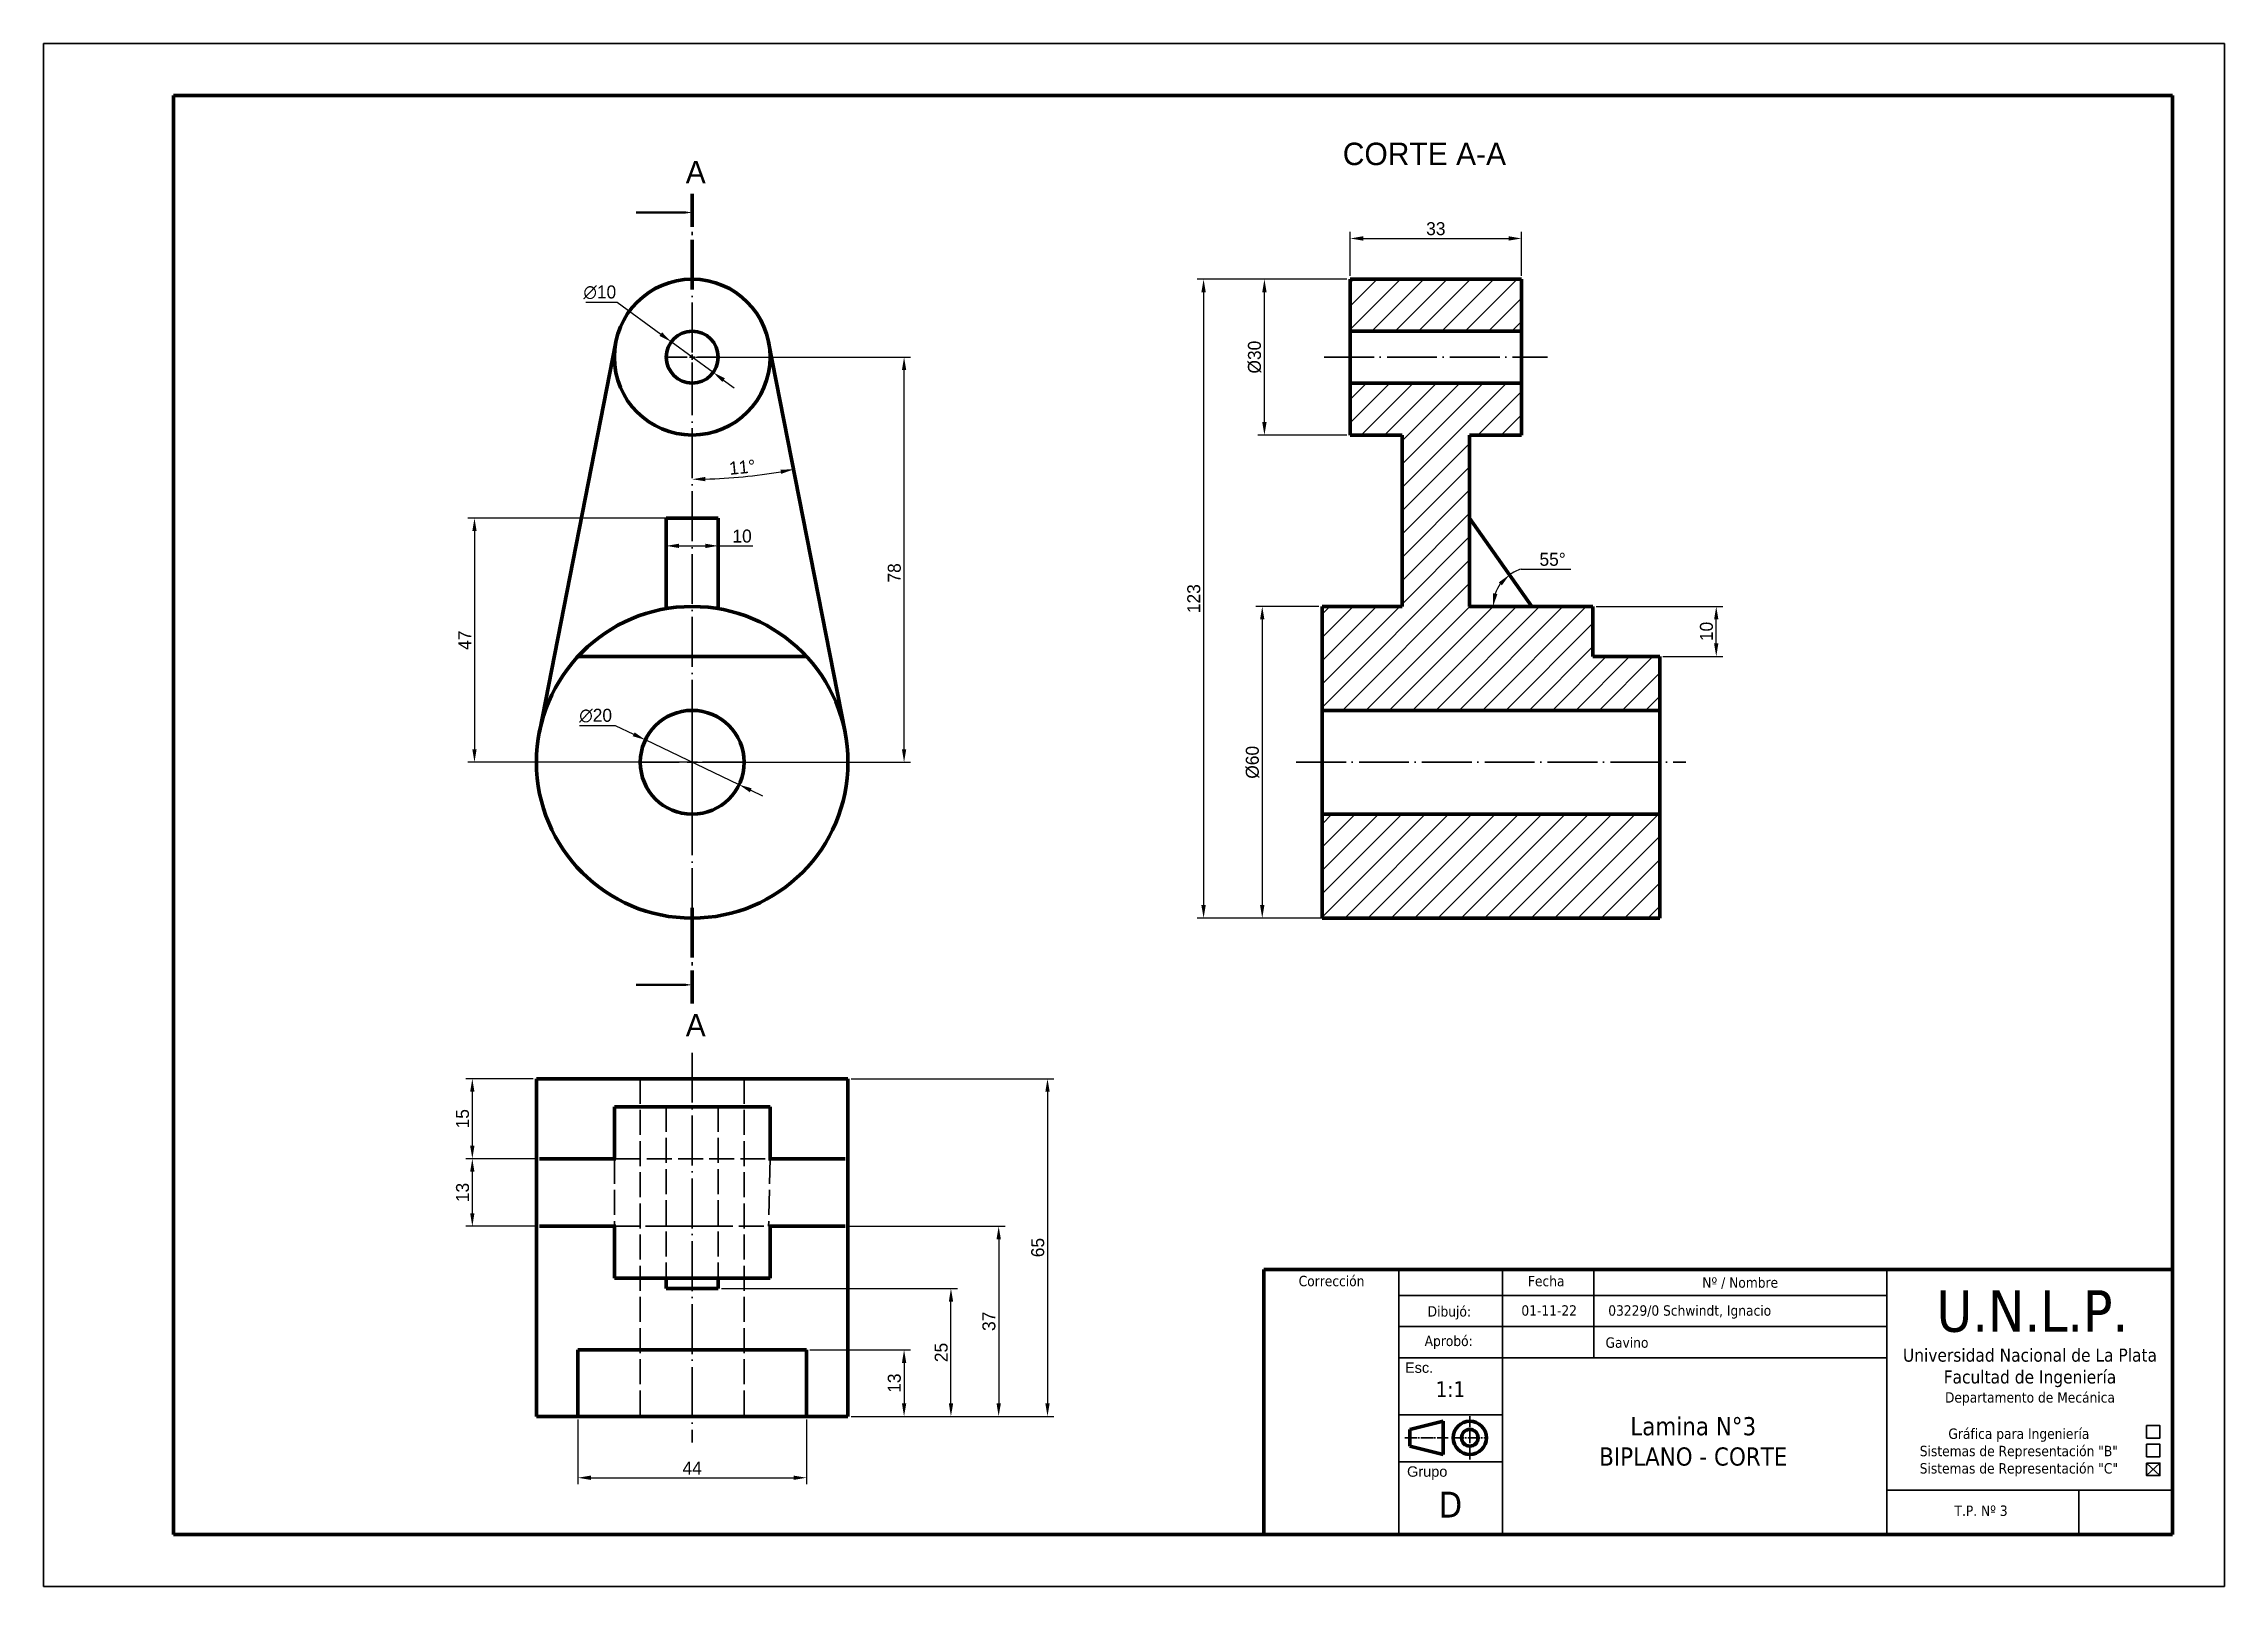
# Model space of a CAD drawing. Header units: millimetres. Extents: x 1077 to 1497, y 843 to 1140.
import ezdxf

# ---------------------------------------------------------------- set-up
doc = ezdxf.new("R2010")
doc.units = ezdxf.units.MM
doc.header["$LTSCALE"] = 0.4
for name, pattern in [('ACAD_ISO02W100', [15, 12, -3]), ('ACAD_ISO04W100', [30, 24, -3, 0, -3]), ('CENTER2', [28.575, 19.05, -3.175, 3.175, -3.175])]:
    doc.linetypes.add(name, pattern=pattern)
for name, color, linetype, lineweight in [('Contornos Ocultos', 1, 'ACAD_ISO02W100', 35), ('Contornos Visibles', 7, 'Continuous', 70), ('Cotas', 3, 'Continuous', 35), ('Ejes', 4, 'ACAD_ISO04W100', 35), ('Ind Corte', 1, 'ACAD_ISO04W100', 70), ('Rayado', 2, 'Continuous', 35), ('Rotulo LINEAS Borde', 5, 'Continuous', 70), ('Rotulo LINEAS internas', 1, 'Continuous', 35), ('TEXTO', 4, 'Continuous', 35)]:
    doc.layers.add(name, color=color, linetype=linetype, lineweight=lineweight)
doc.dimstyles.new('ISO-25', dxfattribs={"dimtxt": 2.5, "dimasz": 2.5, "dimexe": 1.25, "dimexo": 0.625, "dimtad": 1, "dimtoh": 1, "dimdec": 0, "dimtxsty": 'Standard', "dimcen": 2.5, "dimadec": 0, "dimazin": 0, "dimtfac": 1, "dimtdec": 0, "dimtmove": 0, "dimatfit": 3, "dimfxl": 1, "dimarcsym": 0})

# ---------------------------------------------------------------- blocks, each defined once
blk = doc.blocks.new('*U1')
at = {"layer": 'Ejes', "color": 0, "linetype": 'CENTER2', "transparency": 16777216}
for p, q in [((0, 2), (0, 10.12)), ((-10.12, 0), (-2, 0)), ((2, 0), (10.12, 0)), ((0, -10.12), (0, -2))]:
    blk.add_line(p, q, dxfattribs=at)
at = {"layer": 'Ejes', "color": 0, "linetype": 'Continuous', "transparency": 16777216}
for p, q in [((-1, 0), (1, 0)), ((0, -1), (0, 1))]:
    blk.add_line(p, q, dxfattribs=at)
blk = doc.blocks.new('*U2')
at = {"layer": 'Ejes', "color": 0, "linetype": 'CENTER2', "transparency": 16777216}
for p, q in [((0, 1), (0, 5.12)), ((-5.12, 0), (-1, 0)), ((1, 0), (5.12, 0)), ((0, -5.12), (0, -1))]:
    blk.add_line(p, q, dxfattribs=at)
at = {"layer": 'Ejes', "color": 0, "linetype": 'Continuous', "transparency": 16777216}
for p, q in [((-0.5, 0), (0.5, 0)), ((0, -0.5), (0, 0.5))]:
    blk.add_line(p, q, dxfattribs=at)
blk = doc.blocks.new('*D3')
at = {"layer": 'Cotas', "color": 0, "lineweight": -2, "transparency": 16777216}
for p, q in [((1202.21, 1079.88), (1243.63, 1079.88)), ((1242.38, 1004.38), (1242.38, 1077.38)), ((1202.21, 1001.88), (1243.63, 1001.88))]:
    blk.add_line(p, q, dxfattribs=at)
at = {"layer": 'Cotas', "color": 0, "transparency": 16777216}
for points in [[(1241.97, 1077.38), (1242.8, 1077.38), (1242.38, 1079.88)], [(1241.97, 1004.38), (1242.8, 1004.38), (1242.38, 1001.88)]]:
    blk.add_solid(points, dxfattribs=at)
at = {"layer": 'Cotas', "color": 0, "transparency": 16777216, "insert": (1240.51, 1038.34), "char_height": 2.5, "attachment_point": 5, "rotation": 90}
blk.add_mtext('78', dxfattribs=at)
blk = doc.blocks.new('*D6')
at = {"layer": 'Cotas', "color": 0, "lineweight": -2, "transparency": 16777216}
for p, q in [((1181.07, 1090.47), (1187.11, 1090.47)), ((1187.11, 1090.47), (1195.53, 1084.31)), ((1205.62, 1076.93), (1197.55, 1082.84)), ((1207.63, 1075.46), (1209.65, 1073.98))]:
    blk.add_line(p, q, dxfattribs=at)
at = {"layer": 'Cotas', "color": 0, "transparency": 16777216}
for points in [[(1195.77, 1084.65), (1195.28, 1083.98), (1197.55, 1082.84)], [(1207.88, 1075.79), (1207.39, 1075.12), (1205.62, 1076.93)]]:
    blk.add_solid(points, dxfattribs=at)
at = {"layer": 'Cotas', "color": 0, "transparency": 16777216, "insert": (1183.78, 1092.35), "char_height": 2.5, "attachment_point": 5}
blk.add_mtext('∅10', dxfattribs=at)
blk = doc.blocks.new('*D11')
at = {"layer": 'Cotas', "color": 0, "lineweight": -2, "transparency": 16777216}
for p, q in [((1375.67, 1031.88), (1400.05, 1031.88)), ((1398.8, 1024.76), (1398.8, 1029.38)), ((1388.53, 1022.26), (1400.05, 1022.26))]:
    blk.add_line(p, q, dxfattribs=at)
at = {"layer": 'Cotas', "color": 0, "transparency": 16777216}
for points in [[(1398.38, 1029.38), (1399.21, 1029.38), (1398.8, 1031.88)], [(1398.38, 1024.76), (1399.21, 1024.76), (1398.8, 1022.26)]]:
    blk.add_solid(points, dxfattribs=at)
at = {"layer": 'Cotas', "color": 0, "transparency": 16777216, "insert": (1396.92, 1027.07), "char_height": 2.5, "attachment_point": 5, "rotation": 90}
blk.add_mtext('10', dxfattribs=at)
blk = doc.blocks.new('*D16')
at = {"layer": 'Cotas', "color": 0, "lineweight": -2, "transparency": 16777216}
for p, q in [((1327.67, 1094.88), (1298.81, 1094.88)), ((1300.06, 1092.38), (1300.06, 974.38)), ((1327.67, 971.88), (1298.81, 971.88))]:
    blk.add_line(p, q, dxfattribs=at)
at = {"layer": 'Cotas', "color": 0, "transparency": 16777216}
for points in [[(1299.64, 1092.38), (1300.48, 1092.38), (1300.06, 1094.88)], [(1299.64, 974.38), (1300.48, 974.38), (1300.06, 971.88)]]:
    blk.add_solid(points, dxfattribs=at)
at = {"layer": 'Cotas', "color": 0, "transparency": 16777216, "insert": (1298.18, 1033.38), "char_height": 2.5, "attachment_point": 5, "rotation": 90}
blk.add_mtext('123', dxfattribs=at)
blk = doc.blocks.new('*D18')
at = {"layer": 'Cotas', "color": 0, "lineweight": -2, "transparency": 16777216}
for p, q in [((1328.3, 1095.51), (1328.3, 1103.98)), ((1330.8, 1102.73), (1358.79, 1102.73)), ((1361.29, 1095.51), (1361.29, 1103.98))]:
    blk.add_line(p, q, dxfattribs=at)
at = {"layer": 'Cotas', "color": 0, "transparency": 16777216}
for points in [[(1330.8, 1103.15), (1330.8, 1102.31), (1328.3, 1102.73)], [(1358.79, 1103.15), (1358.79, 1102.31), (1361.29, 1102.73)]]:
    blk.add_solid(points, dxfattribs=at)
at = {"layer": 'Cotas', "color": 0, "transparency": 16777216, "insert": (1344.79, 1104.6), "char_height": 2.5, "attachment_point": 5}
blk.add_mtext('33', dxfattribs=at)
blk = doc.blocks.new('*D24')
at = {"layer": 'Cotas', "color": 0, "lineweight": -2, "transparency": 16777216}
for p, q in [((1224.22, 888.76), (1243.63, 888.76)), ((1242.38, 886.26), (1242.38, 878.46)), ((1232.21, 875.96), (1243.63, 875.96))]:
    blk.add_line(p, q, dxfattribs=at)
at = {"layer": 'Cotas', "color": 0, "transparency": 16777216}
for points in [[(1241.97, 886.26), (1242.8, 886.26), (1242.38, 888.76)], [(1241.97, 878.46), (1242.8, 878.46), (1242.38, 875.96)]]:
    blk.add_solid(points, dxfattribs=at)
at = {"layer": 'Cotas', "color": 0, "transparency": 16777216, "insert": (1240.51, 882.36), "char_height": 2.5, "attachment_point": 5, "rotation": 90}
blk.add_mtext('13', dxfattribs=at)
blk = doc.blocks.new('*D25')
at = {"layer": 'Cotas', "color": 0, "lineweight": -2, "transparency": 16777216}
for p, q in [((1232.21, 940.96), (1271.25, 940.96)), ((1270, 938.46), (1270, 878.46)), ((1232.21, 875.96), (1271.25, 875.96))]:
    blk.add_line(p, q, dxfattribs=at)
at = {"layer": 'Cotas', "color": 0, "transparency": 16777216}
for points in [[(1269.59, 938.46), (1270.42, 938.46), (1270, 940.96)], [(1269.59, 878.46), (1270.42, 878.46), (1270, 875.96)]]:
    blk.add_solid(points, dxfattribs=at)
at = {"layer": 'Cotas', "color": 0, "transparency": 16777216, "insert": (1268.13, 908.46), "char_height": 2.5, "attachment_point": 5, "rotation": 90}
blk.add_mtext('65', dxfattribs=at)
blk = doc.blocks.new('*D27')
at = {"layer": 'Cotas', "color": 0, "lineweight": -2, "transparency": 16777216}
for p, q in [((1196.56, 1048.26), (1196.56, 1042.3)), ((1206.6, 1048.26), (1206.6, 1042.3)), ((1199.06, 1043.55), (1204.1, 1043.55)), ((1206.6, 1043.55), (1213.26, 1043.55))]:
    blk.add_line(p, q, dxfattribs=at)
at = {"layer": 'Cotas', "color": 0, "transparency": 16777216}
for points in [[(1199.06, 1043.96), (1199.06, 1043.13), (1196.56, 1043.55)], [(1204.1, 1043.96), (1204.1, 1043.13), (1206.6, 1043.55)]]:
    blk.add_solid(points, dxfattribs=at)
at = {"layer": 'Cotas', "color": 0, "transparency": 16777216, "insert": (1211.18, 1045.42), "char_height": 2.5, "attachment_point": 5}
blk.add_mtext('10', dxfattribs=at)
blk = doc.blocks.new('*D28')
at = {"layer": 'Cotas', "color": 0, "lineweight": -2, "transparency": 16777216}
blk.add_arc((1201.58, 1157.88), 101.51, 271.4111, 279.6764, dxfattribs=at)
at = {"layer": 'Cotas', "color": 0, "transparency": 16777216}
for points in [[(1204.09, 1055.99), (1204.08, 1056.82), (1201.58, 1056.37)], [(1218.57, 1058.23), (1218.72, 1057.41), (1221.1, 1058.27)]]:
    blk.add_solid(points, dxfattribs=at)
at = {"layer": 'Cotas', "color": 0, "transparency": 16777216, "insert": (1211.21, 1058.71), "char_height": 2.5, "attachment_point": 5, "rotation": 5.5437}
blk.add_mtext('11°', dxfattribs=at)
blk = doc.blocks.new('*D30')
at = {"layer": 'Cotas', "color": 0, "lineweight": -2, "transparency": 16777216}
for p, q in [((1179.86, 1008.98), (1186.73, 1008.98)), ((1186.73, 1008.98), (1190.3, 1007.27)), ((1210.6, 997.57), (1192.56, 1006.19)), ((1212.86, 996.5), (1215.12, 995.42))]:
    blk.add_line(p, q, dxfattribs=at)
at = {"layer": 'Cotas', "color": 0, "transparency": 16777216}
for points in [[(1190.48, 1007.65), (1190.12, 1006.9), (1192.56, 1006.19)], [(1213.04, 996.87), (1212.68, 996.12), (1210.6, 997.57)]]:
    blk.add_solid(points, dxfattribs=at)
at = {"layer": 'Cotas', "color": 0, "transparency": 16777216, "insert": (1182.98, 1010.85), "char_height": 2.5, "attachment_point": 5}
blk.add_mtext('∅20', dxfattribs=at)
blk = doc.blocks.new('*D33')
at = {"layer": 'Cotas', "color": 0, "lineweight": -2, "transparency": 16777216}
for p, q in [((1322.28, 1031.88), (1310.11, 1031.88)), ((1311.36, 1029.38), (1311.36, 974.38)), ((1322.28, 971.88), (1310.11, 971.88))]:
    blk.add_line(p, q, dxfattribs=at)
at = {"layer": 'Cotas', "color": 0, "transparency": 16777216}
for points in [[(1310.95, 1029.38), (1311.78, 1029.38), (1311.36, 1031.88)], [(1310.95, 974.38), (1311.78, 974.38), (1311.36, 971.88)]]:
    blk.add_solid(points, dxfattribs=at)
at = {"layer": 'Cotas', "color": 0, "transparency": 16777216, "insert": (1309.49, 1001.88), "char_height": 2.5, "attachment_point": 5, "rotation": 90}
blk.add_mtext('%%C60', dxfattribs=at)
blk = doc.blocks.new('*D34')
at = {"layer": 'Cotas', "color": 0, "lineweight": -2, "transparency": 16777216}
for p, q in [((1327.67, 1094.88), (1310.53, 1094.88)), ((1311.78, 1067.38), (1311.78, 1092.38)), ((1327.67, 1064.88), (1310.53, 1064.88))]:
    blk.add_line(p, q, dxfattribs=at)
at = {"layer": 'Cotas', "color": 0, "transparency": 16777216}
for points in [[(1311.36, 1092.38), (1312.2, 1092.38), (1311.78, 1094.88)], [(1311.36, 1067.38), (1312.2, 1067.38), (1311.78, 1064.88)]]:
    blk.add_solid(points, dxfattribs=at)
at = {"layer": 'Cotas', "color": 0, "transparency": 16777216, "insert": (1309.9, 1079.88), "char_height": 2.5, "attachment_point": 5, "rotation": 90}
blk.add_mtext('%%C30', dxfattribs=at)
blk = doc.blocks.new('*D37')
at = {"layer": 'Cotas', "color": 0, "lineweight": -2, "transparency": 16777216}
blk.add_line((1361.24, 1039.07), (1370.82, 1039.07), dxfattribs=at)
for start, end in [(105.9548, 125.2176), (144.4803, 160.7372)]:
    blk.add_arc((1363.29, 1031.88), 7.47, start, end, dxfattribs=at)
at = {"layer": 'Cotas', "color": 0, "transparency": 16777216}
for points in [[(1356.92, 1036.52), (1357.5, 1035.93), (1358.98, 1037.99)], [(1356.65, 1034.28), (1355.83, 1034.42), (1355.82, 1031.88)]]:
    blk.add_solid(points, dxfattribs=at)
at = {"layer": 'Cotas', "color": 0, "transparency": 16777216, "insert": (1367.28, 1040.94), "char_height": 2.5, "attachment_point": 5}
blk.add_mtext('55°', dxfattribs=at)
blk = doc.blocks.new('*D39')
at = {"layer": 'Cotas', "color": 0, "lineweight": -2, "transparency": 16777216}
for p, q in [((1171.52, 925.56), (1157.98, 925.56)), ((1159.23, 923.06), (1159.23, 915.06)), ((1171.52, 912.56), (1157.98, 912.56))]:
    blk.add_line(p, q, dxfattribs=at)
at = {"layer": 'Cotas', "color": 0, "transparency": 16777216}
for points in [[(1158.81, 923.06), (1159.64, 923.06), (1159.23, 925.56)], [(1158.81, 915.06), (1159.64, 915.06), (1159.23, 912.56)]]:
    blk.add_solid(points, dxfattribs=at)
at = {"layer": 'Cotas', "color": 0, "transparency": 16777216, "insert": (1157.35, 919.06), "char_height": 2.5, "attachment_point": 5, "rotation": 90}
blk.add_mtext('13', dxfattribs=at)
blk = doc.blocks.new('*D40')
at = {"layer": 'Cotas', "color": 0, "lineweight": -2, "transparency": 16777216}
for p, q in [((1207.21, 900.56), (1252.66, 900.56)), ((1251.41, 878.46), (1251.41, 898.06)), ((1232.21, 875.96), (1252.66, 875.96))]:
    blk.add_line(p, q, dxfattribs=at)
at = {"layer": 'Cotas', "color": 0, "transparency": 16777216}
for points in [[(1251, 898.06), (1251.83, 898.06), (1251.41, 900.56)], [(1251, 878.46), (1251.83, 878.46), (1251.41, 875.96)]]:
    blk.add_solid(points, dxfattribs=at)
at = {"layer": 'Cotas', "color": 0, "transparency": 16777216, "insert": (1249.54, 888.26), "char_height": 2.5, "attachment_point": 5, "rotation": 90}
blk.add_mtext('25', dxfattribs=at)
blk = doc.blocks.new('*D41')
at = {"layer": 'Cotas', "color": 0, "lineweight": -2, "transparency": 16777216}
for p, q in [((1231.65, 912.56), (1261.85, 912.56)), ((1260.6, 910.06), (1260.6, 878.46)), ((1232.21, 875.96), (1261.85, 875.96))]:
    blk.add_line(p, q, dxfattribs=at)
at = {"layer": 'Cotas', "color": 0, "transparency": 16777216}
for points in [[(1260.19, 910.06), (1261.02, 910.06), (1260.6, 912.56)], [(1260.19, 878.46), (1261.02, 878.46), (1260.6, 875.96)]]:
    blk.add_solid(points, dxfattribs=at)
at = {"layer": 'Cotas', "color": 0, "transparency": 16777216, "insert": (1258.73, 894.26), "char_height": 2.5, "attachment_point": 5, "rotation": 90}
blk.add_mtext('37', dxfattribs=at)
blk = doc.blocks.new('*D42')
at = {"layer": 'Cotas', "color": 0, "lineweight": -2, "transparency": 16777216}
for p, q in [((1179.56, 875.33), (1179.56, 862.9)), ((1223.6, 875.33), (1223.6, 862.9)), ((1182.06, 864.15), (1221.1, 864.15))]:
    blk.add_line(p, q, dxfattribs=at)
at = {"layer": 'Cotas', "color": 0, "transparency": 16777216}
for points in [[(1182.06, 864.56), (1182.06, 863.73), (1179.56, 864.15)], [(1221.1, 864.56), (1221.1, 863.73), (1223.6, 864.15)]]:
    blk.add_solid(points, dxfattribs=at)
at = {"layer": 'Cotas', "color": 0, "transparency": 16777216, "insert": (1201.58, 866.02), "char_height": 2.5, "attachment_point": 5}
blk.add_mtext('44', dxfattribs=at)
blk = doc.blocks.new('*D43')
at = {"layer": 'Cotas', "color": 0, "lineweight": -2, "transparency": 16777216}
for p, q in [((1170.96, 940.96), (1157.98, 940.96)), ((1159.23, 938.46), (1159.23, 928.06)), ((1171.52, 925.56), (1157.98, 925.56))]:
    blk.add_line(p, q, dxfattribs=at)
at = {"layer": 'Cotas', "color": 0, "transparency": 16777216}
for points in [[(1158.81, 938.46), (1159.64, 938.46), (1159.23, 940.96)], [(1158.81, 928.06), (1159.64, 928.06), (1159.23, 925.56)]]:
    blk.add_solid(points, dxfattribs=at)
at = {"layer": 'Cotas', "color": 0, "transparency": 16777216, "insert": (1157.35, 933.26), "char_height": 2.5, "attachment_point": 5, "rotation": 90}
blk.add_mtext('15', dxfattribs=at)
blk = doc.blocks.new('*D48')
at = {"layer": 'Cotas', "color": 0, "lineweight": -2, "transparency": 16777216}
for p, q in [((1200.96, 1048.88), (1158.39, 1048.88)), ((1159.64, 1046.38), (1159.64, 1004.38)), ((1200.96, 1001.88), (1158.39, 1001.88))]:
    blk.add_line(p, q, dxfattribs=at)
at = {"layer": 'Cotas', "color": 0, "transparency": 16777216}
for points in [[(1159.23, 1046.38), (1160.06, 1046.38), (1159.64, 1048.88)], [(1159.23, 1004.38), (1160.06, 1004.38), (1159.64, 1001.88)]]:
    blk.add_solid(points, dxfattribs=at)
at = {"layer": 'Cotas', "color": 0, "transparency": 16777216, "insert": (1157.77, 1025.38), "char_height": 2.5, "attachment_point": 5, "rotation": 90}
blk.add_mtext('47', dxfattribs=at)

msp = doc.modelspace()

# ---------------------------------------------------------------- hatches: boundary and pattern name
at = {"layer": 'Rayado'}
h = msp.add_hatch(dxfattribs=at)
h.set_pattern_fill('ANSI31', color=256)
h.set_pattern_definition([(45, (24.6893, 10.581), (-2.245064, 2.245064), [])])
h.paths.add_polyline_path([(1351.29, 1064.88), (1361.29, 1064.88), (1361.29, 1074.88), (1328.29, 1074.88), (1328.29, 1064.88), (1338.29, 1064.88), (1338.29, 1031.88), (1322.91, 1031.88), (1322.91, 1011.88), (1387.91, 1011.88), (1387.91, 1022.26), (1375.04, 1022.26), (1375.04, 1031.88), (1351.29, 1031.88)])
h.paths.add_polyline_path([(1387.91, 971.88), (1387.91, 991.88), (1322.91, 991.88), (1322.91, 971.88)])
h.paths.add_polyline_path([(1328.29, 1094.88), (1328.29, 1084.88), (1361.29, 1084.88), (1361.29, 1094.88)])

# ---------------------------------------------------------------- linework, layer by layer
at = {"layer": 'Contornos Ocultos'}
for p, q in [((1191.58, 940.96), (1191.58, 875.96)), ((1211.58, 940.96), (1211.58, 875.96)), ((1196.58, 935.56), (1196.58, 902.56)), ((1206.58, 935.56), (1206.58, 902.56)), ((1186.58, 925.56), (1186.58, 912.56)), ((1186.86, 925.56), (1216.58, 925.56)), ((1216.58, 925.56), (1216.3, 912.56)), ((1186.58, 912.56), (1216.3, 912.56)), ((1196.58, 912.56), (1206.58, 912.56))]:
    msp.add_line(p, q, dxfattribs=at)
at = {"layer": 'Contornos Visibles'}
for p, q in [((1328.29, 1094.88), (1361.29, 1094.88)), ((1328.29, 1064.88), (1328.29, 1094.88)), ((1361.29, 1064.88), (1361.29, 1094.88)), ((1328.29, 1084.88), (1361.29, 1084.88)), ((1186.86, 1082.77), (1172.14, 1007.65)), ((1231.02, 1007.65), (1216.3, 1082.77)), ((1328.29, 1074.88), (1361.29, 1074.88)), ((1338.29, 1064.88), (1328.29, 1064.88)), ((1338.29, 1064.88), (1328.29, 1064.88)), ((1338.29, 1031.88), (1338.29, 1064.88)), ((1351.29, 1031.88), (1351.29, 1064.88)), ((1351.29, 1064.88), (1361.29, 1064.88)), ((1351.29, 1064.88), (1361.29, 1064.88)), ((1206.6, 1048.88), (1196.56, 1048.88)), ((1196.56, 1048.88), (1196.56, 1031.46)), ((1206.6, 1048.88), (1206.6, 1031.46)), ((1351.29, 1048.88), (1363.29, 1031.88)), ((1322.91, 1031.88), (1338.29, 1031.88)), ((1322.91, 1031.88), (1322.91, 971.88)), ((1351.29, 1031.88), (1375.04, 1031.88)), ((1361.29, 1031.88), (1361.29, 1031.88)), ((1361.29, 1031.88), (1363.29, 1031.88)), ((1375.04, 1022.26), (1375.04, 1031.88)), ((1223.6, 1022.26), (1179.56, 1022.26)), ((1375.04, 1022.26), (1387.91, 1022.26)), ((1387.91, 971.88), (1387.91, 1022.26)), ((1229.86, 1011.88), (1230.19, 1011.88)), ((1322.91, 1011.88), (1387.91, 1011.88)), ((1322.91, 991.88), (1387.91, 991.88)), ((1322.91, 971.88), (1387.91, 971.88)), ((1230.46, 940.96), (1171.58, 940.96)), ((1171.58, 940.96), (1171.58, 875.96)), ((1230.46, 940.96), (1231.58, 940.96)), ((1231.58, 940.96), (1231.58, 875.96)), ((1216.58, 935.56), (1186.58, 935.56)), ((1186.58, 935.56), (1186.58, 925.56)), ((1216.58, 925.56), (1216.58, 935.56)), ((1186.86, 925.56), (1172.14, 925.56)), ((1216.3, 925.56), (1231.02, 925.56)), ((1186.86, 912.56), (1172.14, 912.56)), ((1186.58, 912.56), (1186.58, 902.56)), ((1216.3, 912.56), (1231.02, 912.56)), ((1216.58, 902.56), (1216.58, 912.56)), ((1186.58, 902.56), (1216.58, 902.56)), ((1196.58, 902.56), (1196.58, 900.56)), ((1196.58, 900.56), (1206.58, 900.56)), ((1206.58, 900.56), (1206.58, 902.56)), ((1179.56, 888.76), (1179.56, 875.96)), ((1179.56, 888.76), (1223.6, 888.76)), ((1223.6, 888.76), (1223.6, 875.96)), ((1171.58, 875.96), (1230.46, 875.96)), ((1230.46, 875.96), (1231.58, 875.96)), ((1339.79, 873.44), (1346.19, 875.04)), ((1339.79, 870.24), (1346.19, 868.64))]:
    msp.add_line(p, q, dxfattribs=at)
for points in [[(1346.19, 868.64), (1346.19, 875.04)], [(1339.79, 873.44), (1339.79, 870.24)]]:
    msp.add_lwpolyline(points, dxfattribs=at)
for centre, radius in [((1201.58, 1079.88), 15), ((1201.58, 1079.88), 5), ((1201.58, 1001.88), 30), ((1201.58, 1001.88), 10), ((1351.34, 871.84), 3.2), ((1351.34, 871.84), 1.6)]:
    msp.add_circle(centre, radius, dxfattribs=at)
at = {"layer": 'Cotas', "color": 3}
for p, q in [((1496.66, 1140.24), (1076.66, 1140.24)), ((1076.66, 1140.24), (1076.66, 843.24)), ((1496.66, 843.24), (1496.66, 1140.24)), ((1076.66, 843.24), (1496.66, 843.24))]:
    msp.add_line(p, q, dxfattribs=at)
at = {"layer": 'Cotas'}
msp.add_line((1311.66, 853.24), (1486.66, 853.24), dxfattribs=at)
at = {"layer": 'Ejes'}
for p, q in [((1201.58, 971.88), (1201.58, 1094.88)), ((1323.29, 1079.88), (1366.29, 1079.88)), ((1317.91, 1001.88), (1392.91, 1001.88)), ((1201.58, 945.96), (1201.58, 870.96))]:
    msp.add_line(p, q, dxfattribs=at)
at = {"layer": 'Ejes', "ltscale": 0.25}
for p, q in [((1351.34, 867.68), (1351.34, 876)), ((1338.83, 871.84), (1347.15, 871.84)), ((1347.84, 871.84), (1354.84, 871.84))]:
    msp.add_line(p, q, dxfattribs=at)
at = {"layer": 'Ind Corte'}
for p, q in [((1201.58, 1092.88), (1201.58, 1111.32)), ((1201.58, 973.88), (1201.58, 955.44))]:
    msp.add_line(p, q, dxfattribs=at)
for points in [[(1201.58, 1107.73, 0, 1.6, 0), (1196.48, 1107.73, 0.4, 0.4, 0), (1190.72, 1107.73, 0.4, 0.4, 0)], [(1201.58, 959.04, 0, 1.6, 0), (1196.48, 959.04, 0.4, 0.4, 0), (1190.72, 959.04, 0.4, 0.4, 0)]]:
    msp.add_lwpolyline(points, format="xyseb", dxfattribs=at)
at = {"layer": 'Rotulo LINEAS Borde'}
for p, q in [((1486.66, 1130.24), (1101.66, 1130.24)), ((1101.66, 1130.24), (1101.66, 853.24)), ((1486.66, 853.24), (1486.66, 1130.24)), ((1311.66, 904.24), (1311.66, 853.24)), ((1311.66, 904.24), (1486.66, 904.24)), ((1486.66, 853.24), (1101.66, 853.24))]:
    msp.add_line(p, q, dxfattribs=at)
at = {"layer": 'Rotulo LINEAS internas'}
for p, q in [((1337.66, 904.24), (1337.66, 853.24)), ((1357.66, 904.24), (1357.66, 853.24)), ((1375.21, 904.24), (1375.21, 887.24)), ((1431.66, 904.24), (1431.66, 853.24)), ((1431.66, 899.24), (1337.66, 899.24)), ((1431.66, 893.24), (1337.66, 893.24)), ((1431.66, 887.24), (1337.66, 887.24)), ((1357.66, 876.24), (1337.66, 876.24)), ((1357.66, 876.24), (1357.66, 867.24)), ((1481.68, 871.78), (1481.68, 874.19)), ((1337.66, 867.24), (1357.66, 867.24)), ((1484.26, 866.98), (1481.68, 864.57)), ((1481.68, 866.98), (1484.26, 864.57)), ((1431.66, 861.74), (1486.66, 861.74)), ((1468.66, 861.74), (1468.66, 853.24))]:
    msp.add_line(p, q, dxfattribs=at)
for points in [[(1481.68, 874.19), (1484.26, 874.19), (1484.26, 871.78), (1481.68, 871.78)], [(1481.68, 870.58), (1484.26, 870.58), (1484.26, 868.18), (1481.68, 868.18)], [(1481.68, 866.98), (1484.26, 866.98), (1484.26, 864.57), (1481.68, 864.57)]]:
    msp.add_lwpolyline(points, close=True, dxfattribs=at)

# ---------------------------------------------------------------- block references
at = {"layer": 'Ejes', "linetype": 'CENTER2'}
for name, p in [('*U2', (1201.58, 1079.88)), ('*U1', (1201.58, 1001.88))]:
    msp.add_blockref(name, p, dxfattribs=at)

# ---------------------------------------------------------------- texts
at = {"layer": 'Ind Corte', "char_height": 4.32}
for s, width, insert, attachment_point in [('A', 4.7053, (1200.33, 1117.66), 1), ('CORTE A-A', 49.9586, (1326.87, 1121.17), 1), ('A', 4.7053, (1200.33, 949.1), 7)]:
    msp.add_mtext_dynamic_manual_height_columns(s, width=width, gutter_width=15, heights=[0], dxfattribs=dict(at, insert=insert, attachment_point=attachment_point))
at = {"layer": 'TEXTO', "attachment_point": 5}
for s, insert, char_height, width in [('{\\fTahoma|b0|i0|c0|p0;Corrección}', (1324.71, 902), 2, 19.4631), ('{\\fTahoma|b0|i0|c0|p0;\\H0.7937x;Fecha}', (1366.05, 901.99), 2.52, 17.4427), ('{\\fTahoma|b0|i0|c0|p34;Nº / Nombre }', (1403.41, 901.6), 2, 55), ('{\\fTahoma|b0|i0|c0|p0;\\H1.6x;U.N.L.P.}', (1459.67, 896.17), 5, 35.4565), ('{\\fTahoma|b0|i0|c0|p34;Dibujó:}', (1347.39, 895.89), 2, 19.4631), ('{\\fTahoma|b0|i0|c0|p34;01-11-22}', (1366.62, 896.33), 2, 20.2884), ('{\\fTahoma|b0|i0|c0|p34;03229/0 Schwindt, Ignacio}', (1393.69, 896.06), 2, 55), ('{\\fTahoma|b0|i0|c0|p34;Aprobó:}', (1347.27, 890.21), 2, 19.4631), ('{\\fTahoma|b0|i0|c0|p34;Gavino}', (1381.61, 890.15), 2, 55), ('{\\fArial|b0|i0|c0|p0;Esc.}', (1341.57, 885.33), 2, 19.4631), ('{\\fTahoma|b0|i0|c0|p34;Universidad Nacional de La Plata\\PFacultad de Ingeniería\\P\\H0.79365x;Departamento de Mecánica}', (1459.22, 883.53), 2.52, 55), ('{\\fTahoma|b0|i0|c0|p34;1:1}', (1347.6, 881.19), 3, 55), ('{\\fTahoma|b0|i0|c0|p34;Lamina N°3\\PBIPLANO - CORTE}', (1394.37, 871.12), 3.5, 55), ('{\\fTahoma|b0|i0|c0|p34;Gráfica para Ingeniería\\PSistemas de Representación "B" \\PSistemas de Representación "C"}', (1457.08, 869.01), 2, 55), ('{\\fArial|b0|i0|c0|p34;Grupo}', (1343.13, 865.04), 2, 19.4631), ('{\\fTahoma|b0|i0|c0|p34;D}', (1347.6, 858.97), 5, 55), ('{\\fTahoma|b0|i0|c0|p34;T.P. Nº 3}', (1449.8, 857.78), 2, 23.2265)]:
    msp.add_mtext(s, dxfattribs=dict(at, insert=insert, char_height=char_height, width=width))

# ---------------------------------------------------------------- dimensions: what is measured, and where the dimension line sits
at = {"layer": 'Cotas'}
dim = msp.add_linear_dim(base=(1361.29, 1102.73), p1=(1328.3, 1094.88), p2=(1361.29, 1094.88), dimstyle='ISO-25', dxfattribs=at)
dim.commit()
dim.dimension.update_dxf_attribs({"geometry": '*D18', "text_midpoint": (1344.79, 1104.6)})
for p1, p2, picture, middle in [((1205.62, 1076.93), (1197.55, 1082.84), '*D6', (1183.78, 1090.47)), ((1210.6, 997.57), (1192.56, 1006.19), '*D30', (1182.98, 1008.98))]:
    dim = msp.add_diameter_dim_2p(p1=p1, p2=p2, dimstyle='ISO-25', dxfattribs=at)
    dim.commit()
    dim.dimension.update_dxf_attribs({"geometry": picture, "text_midpoint": middle, "dimtype": 163})
for base, line1, line2, picture, middle in [((1208.12, 1056.58), ((1201.58, 971.88), (1201.58, 1094.88)), ((1231.02, 1007.65), (1216.3, 1082.77)), '*D28', (1211.21, 1058.71)), ((1356.2, 1034.22), ((1351.29, 1048.88), (1363.29, 1031.88)), ((1351.29, 1031.88), (1375.04, 1031.88)), '*D37', (1367.28, 1040.94))]:
    dim = msp.add_angular_dim_2l(base=base, line1=line1, line2=line2, dimstyle='ISO-25', dxfattribs=at)
    dim.commit()
    dim.dimension.update_dxf_attribs({"geometry": picture, "text_midpoint": middle})
for base, p1, p2, picture, middle in [((1300.06, 971.88), (1328.29, 1094.88), (1328.29, 971.88), '*D16', (1300.06, 1033.38)), ((1242.38, 1079.88), (1201.58, 1001.88), (1201.58, 1079.88), '*D3', (1242.38, 1038.34)), ((1398.8, 1031.88), (1387.91, 1022.26), (1375.04, 1031.88), '*D11', (1398.8, 1027.07)), ((1270, 875.96), (1231.58, 940.96), (1231.58, 875.96), '*D25', (1270, 908.46)), ((1260.6, 875.96), (1231.02, 912.56), (1231.58, 875.96), '*D41', (1260.6, 894.26)), ((1251.41, 900.56), (1231.58, 875.96), (1206.58, 900.56), '*D40', (1251.41, 888.26))]:
    dim = msp.add_linear_dim(base=base, p1=p1, p2=p2, angle=90, dimstyle='ISO-25', dxfattribs=at)
    dim.commit()
    dim.dimension.update_dxf_attribs({"geometry": picture, "text_midpoint": middle, "dimtype": 160})
dim = msp.add_linear_dim(base=(1311.78, 1094.88), p1=(1328.29, 1064.88), p2=(1328.29, 1094.88), angle=90, dimstyle='ISO-25', override={"dimpost": '%%C<>'}, dxfattribs=at)
dim.commit()
dim.dimension.update_dxf_attribs({"geometry": '*D34', "text_midpoint": (1311.78, 1079.88), "dimtype": 160})
for base, p1, p2, picture, middle in [((1159.64, 1001.88), (1201.58, 1048.88), (1201.58, 1001.88), '*D48', (1157.77, 1025.38)), ((1159.23, 925.56), (1171.58, 940.96), (1172.14, 925.56), '*D43', (1157.35, 933.26)), ((1159.23, 912.56), (1172.14, 925.56), (1172.14, 912.56), '*D39', (1157.35, 919.06)), ((1242.38, 875.96), (1223.6, 888.76), (1231.58, 875.96), '*D24', (1240.51, 882.36))]:
    dim = msp.add_linear_dim(base=base, p1=p1, p2=p2, angle=90, dimstyle='ISO-25', dxfattribs=at)
    dim.commit()
    dim.dimension.update_dxf_attribs({"geometry": picture, "text_midpoint": middle})
for base, p1, p2, picture, middle in [((1196.56, 1043.55), (1206.6, 1048.88), (1196.56, 1048.88), '*D27', (1211.18, 1043.55)), ((1223.6, 864.15), (1179.56, 875.96), (1223.6, 875.96), '*D42', (1201.58, 864.15))]:
    dim = msp.add_linear_dim(base=base, p1=p1, p2=p2, dimstyle='ISO-25', dxfattribs=at)
    dim.commit()
    dim.dimension.update_dxf_attribs({"geometry": picture, "text_midpoint": middle, "dimtype": 160})
dim = msp.add_linear_dim(base=(1311.36, 971.88), p1=(1322.91, 1031.88), p2=(1322.91, 971.88), angle=90, dimstyle='ISO-25', override={"dimpost": '%%C<>'}, dxfattribs=at)
dim.commit()
dim.dimension.update_dxf_attribs({"geometry": '*D33', "text_midpoint": (1309.49, 1001.88)})

doc.saveas('drawing.dxf')
